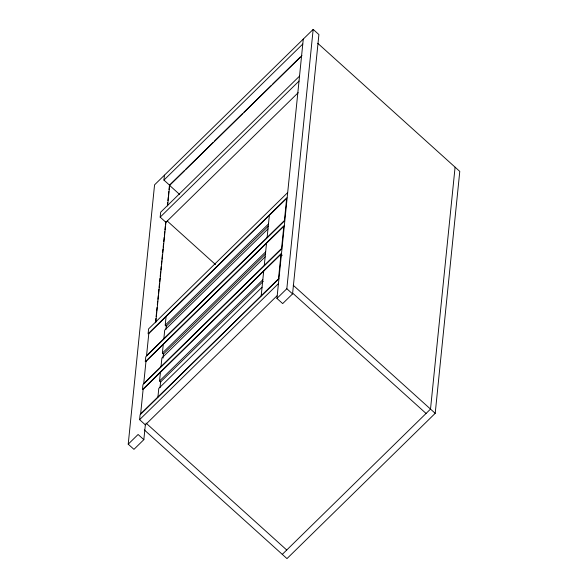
<?xml version="1.0" encoding="UTF-8"?>
<svg xmlns="http://www.w3.org/2000/svg" width="588" height="588" viewBox="0 0 588 588"><rect width="100%" height="100%" fill="white"/><g stroke="black" fill="none" stroke-linecap="round" stroke-linejoin="round"><path stroke-width="0.88" d="M145.42 424.139L143.839 439.662L133.954 449.35L128.221 444.175L154.563 184.845L313.169 29.4L318.902 34.574L292.559 293.904L282.681 303.592L276.941 298.417L303.283 39.087M276.985 295.83L145.346 424.845L139.606 419.67L140.106 414.731L278.947 278.653M298.212 92.669L165.919 222.323L160.179 217.141L160.678 212.202L299.52 76.131M301.967 55.617L169.682 185.271L163.942 180.097L164.442 175.158M155.563 322.077L155.93 318.424M156.114 316.594L156.489 312.948M156.673 311.118L157.047 307.465M157.319 304.731L157.694 301.078M157.878 299.255L158.253 295.602M158.437 293.772L158.9 289.208M159.083 287.385L159.458 283.732M159.642 281.909L160.01 278.256M160.201 276.426L160.664 271.862M160.847 270.039L161.215 266.386M161.406 264.563L161.773 260.91M161.957 259.087L162.42 254.523M162.611 252.693L162.979 249.04M163.163 247.217L163.537 243.564M163.721 241.741L164.184 237.177M164.368 235.347L164.743 231.694M164.927 229.871L165.294 226.218M165.485 224.395L165.765 221.654M167.433 205.227L167.705 202.485M167.896 200.655L168.264 197.009M168.447 195.179L168.822 191.526M169.006 189.704L169.469 185.139M155.71 322.783L166.007 221.426M167.587 205.903L169.719 184.897M157.922 397.047L158.797 388.403L262.064 287.201M160.825 382.149L159.554 380.995L160.428 372.351M161.009 366.669L161.884 358.026L265.151 256.816M163.662 354.233L162.384 353.087L163.266 344.443M163.839 338.761L164.721 330.118L267.988 228.908M166.5 326.325L165.221 325.179L166.103 316.535M160.01 387.698L160.597 381.935L263.204 281.373M163.008 358.143L163.427 354.027L265.386 254.104M165.926 329.412L166.264 326.119L268.224 226.196M261.19 295.845L263.696 271.141M264.269 265.467L266.533 243.234M267.106 237.552L269.363 215.326M280.99 254.192L278.477 278.896L140.628 413.996L143.134 389.3L280.99 254.192L282.262 255.346M276.941 298.417L286.826 288.73L313.169 29.4M455.083 167.176L430.512 409.094L282.284 554.366M144.31 429.916L286.981 558.6L435.208 413.327L459.779 171.409L317.792 43.336M163.942 180.097L302.783 44.026M184.5 170.52L169.454 185.264L179.656 194.466M185.808 169.241L213.282 142.311M214.591 141.032L242.719 113.462M244.027 112.183L271.509 85.253M272.817 83.974L300.292 57.043M160.179 217.141L299.02 81.07M287.444 192.827L148.602 328.898L148.102 333.837L286.944 197.766M165.221 325.179L268.488 223.969M284.607 220.735L145.773 356.806L145.265 361.745L284.107 225.674M162.384 353.087L265.651 251.877M281.777 248.643L142.935 384.714L142.436 389.653L281.27 253.582M159.554 380.995L262.814 279.785M139.606 419.67L278.447 283.6M128.221 444.175L138.099 434.488L143.839 439.662M293.221 285.254L435.208 413.327M292.853 293.294L426.065 413.452M286.826 288.73L292.559 293.904M167.308 221.073L215.561 264.6M146.037 423.103L286.731 550.008M145.971 361.392L143.715 383.619L281.564 248.518L283.82 226.284L145.971 361.392M148.808 333.484L146.544 355.711L284.401 220.603L286.657 198.376L148.808 333.484"/></g></svg>
